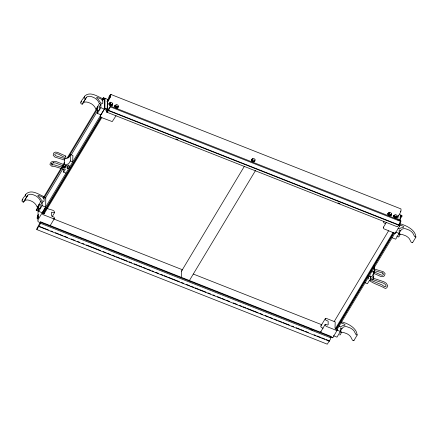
<?xml version="1.0" encoding="UTF-8"?>
<svg xmlns="http://www.w3.org/2000/svg" width="438" height="438" viewBox="0 0 438 438"><rect width="100%" height="100%" fill="white"/><g stroke="black" fill="none" stroke-linecap="round" stroke-linejoin="round"><path stroke-width="0.66" d="M326.14 339.549L329.321 340.808L327.29 344.191L36.825 229.578L36.847 228.735L39.814 223.139M39.349 208.154L37.805 211.182L38.09 211.477L37.865 220.007L104.901 108.164L104.978 98.649L103.839 98.2L102.662 100.16M38.111 217.319L38.139 216.306M38.692 211.368L42.119 205.652L42.212 202.121L40.712 201.529L39.759 199.723A7.227 3.915 30.9 0 0 35.856 195.901C33.436 194.74 30.167 193.191 27.758 195.173L23.318 202.29C19.184 200.933 25.7 195.895 26.28 193.706C31.815 189.309 38.232 194.198 43.51 196.416L44.2 197.702L44.501 197.823L44.632 196.98L45.776 197.434L45.689 207.064L42.267 212.78L38.692 211.368L38.785 207.836M40.115 222.63L40.608 221.814L331.073 336.433L330.422 339.132L329.31 341.142L38.845 226.523L38.856 226.189L48.388 229.95M40.608 221.814L39.957 224.519L38.845 226.523M50.058 225.811L54.465 218.463L54.137 217.193L52.078 216.345L51.46 215.567L51.514 212.189L54.547 212.682C54.914 209.348 48.897 209.961 47.211 208.269M66.001 173.103L63.636 172.167L63.724 168.969M63.756 167.694L63.806 165.772M64.189 164.748L64.331 159.925L65.185 158.496L68.81 157.423L70.534 154.548L72.894 155.479L72.724 161.874L70.365 160.943L70.534 154.548M69.023 165.602L68.958 168.159L67.058 168.351M97.406 113.404L97.499 109.867L96.004 109.281L95.051 107.474A7.227 3.915 30.9 0 0 91.148 103.653C88.728 102.487 85.459 100.943 83.05 102.925L82.032 104.326C77.898 102.968 84.414 97.931 84.999 95.741C90.529 91.345 96.946 96.234 102.224 98.451L102.914 99.738L103.215 99.859L103.346 99.015L104.49 99.464L104.408 109.1L100.981 114.816L97.406 113.404L100.833 107.688L100.926 104.156L99.426 103.565L98.473 101.758A7.227 3.915 30.9 0 0 94.57 97.937C92.155 96.776 88.881 95.227 86.478 97.209L83.05 102.925M397.113 226.725L106.648 112.112L107.151 110.787L107.441 99.678L108.608 100.138M106.648 112.112L107.135 111.296L107.113 112.133L107.469 112.029L110.365 106.872L110.387 106.029L400.852 220.648L400.83 221.491L397.578 226.753M108.739 109.872L108.761 109.155M110.392 97.203L110.431 95.687L106.921 101.545M112.374 104.715L112.358 105.438L110.661 105.574L109.007 104.113L109.029 103.395L109.681 103.067M118.118 106.981L118.101 107.704L116.404 107.841L114.751 106.379L114.772 105.662L115.424 105.334M181.398 277.32L181.556 271.089L244.382 166.276M254.774 160.79L254.757 161.507L253.06 161.649L251.407 160.188L251.428 159.47L252.08 159.142M320.682 332.595L320.698 331.905L325.1 324.558L325.467 324.262L327.525 325.04L328.177 324.761L328.133 321.185C327.181 320.583 324.596 320.151 325.357 318.503L326.518 318.481L335.196 321.908L335.032 328.073L335.552 328.741L337.244 329.162L337.304 330.049A1.133 0.613 30.9 0 1 336.264 330.323L326.31 326.392L325.084 325.248L325.1 324.558M329.31 341.142L329.321 340.808M333.411 335.738L336.986 337.15L340.408 331.435L340.501 327.903L342.001 328.495L343.025 327.465A7.227 3.915 30.9 0 1 347.049 326.775L350.635 328.133L352.491 329.371L353.986 330.838L355.941 334.55L357.036 334.977C357.019 328.161 347.745 323.255 341.706 321.914M365.095 282.795L367.455 283.725L369.179 280.851L372.804 279.778L373.658 278.354L373.849 271.609L373.828 271.96M373.68 278.004L372.459 275.376L374.183 272.502L374.331 266.747M386.376 222.323L383.327 227.41L383.743 228.745L394.49 233.175A1.133 0.613 30.9 0 0 395.53 232.901M387.756 213.635L387.74 214.352L388.364 215.184L389.393 215.814L391.09 215.677L391.107 214.959M391.233 214.751L391.211 215.469L389.513 215.611L387.86 214.149L387.882 213.432L388.533 213.103M396.85 217.221L396.833 217.943L395.136 218.08L393.483 216.618L393.499 215.901L394.156 215.573M396.97 217.018L396.954 217.735L395.257 217.878L393.603 216.416L393.625 215.699L394.277 215.37M398.043 220.133C396.489 215.704 401.98 213.087 400.978 208.926L110.513 94.307L108.788 97.433C114.942 87.978 106.352 103.565 107.376 102.12M392.125 237.774L395.7 239.186L399.122 233.47L399.215 229.934L400.715 230.525L401.739 229.501A7.227 3.915 30.9 0 1 405.763 228.811L409.349 230.169L411.205 231.406L412.705 232.874L414.655 236.586L415.75 237.013C415.854 229.879 405.802 225.214 399.806 223.709M400.025 221.967L399.96 224.59L398.717 224.437M400.058 220.653L400.37 215.211C401.416 214.817 402.221 217.746 402.04 215.589L399.839 214.62M370.636 279.247L370.734 275.836M67.43 168.416L67.501 166.473M64.162 166.32L64.873 168.241M64.452 160.012L54.947 157.105L53.195 155.293L53.633 153.086L55.287 152.117L57.4 152.32L65.837 156.092L65.35 157.456C62.152 157.105 57.706 152.183 54.931 154.001L54.717 154.702L55.812 155.829L65.081 158.666M103.839 98.2L103.39 98.654L103.324 97.712L107.852 99.415M340.698 332.557A7.227 3.915 30.9 0 1 343.622 332.491L347.208 333.849L349.064 335.086L350.564 336.554L352.513 340.266L353.608 340.693L353.959 340.31M399.412 234.587A7.227 3.915 30.9 0 1 402.336 234.522L405.922 235.885L407.778 237.117L409.278 238.59L411.233 242.302L412.328 242.729L412.673 242.345M37.695 207.218L36.162 210.273C36.721 210.902 37.044 209.315 37.947 210.492M400.737 211.1L400.611 211.472M25.628 194.543L25.327 195.49L25.645 196.136L27.074 196.388M84.342 96.579L84.058 97.729L84.906 98.512L85.788 98.419L86.478 97.209M325.357 318.503L320.95 325.85C320.255 327.208 322.198 327.838 323.113 328.232M397.972 216.033L398.23 215.452M23.647 202.099L27.758 195.173M82.36 104.134L85.788 98.419M36.513 210.563L38.27 207.634L37.285 207.245L40.712 201.529M96.004 109.281L99.426 103.565M43.663 197.259L64.72 162.126M66.822 158.616L96.305 109.423M102.273 99.47L103.324 97.712M43.882 198.266L63.477 165.542M63.888 164.885L64.589 163.713M68.038 157.926L96.88 109.845M40.499 204.979L42.212 202.121M99.212 107.014L100.926 104.156M45.317 198.195L62.864 168.92M63.565 167.749L64.271 166.577M71.29 154.866L97.959 110.36M104.277 99.82L104.978 98.649M63.636 172.167L65.361 169.292M70.365 160.943L68.64 163.817L65.016 164.891M38.309 214.625C37.006 215.584 36.392 221.699 38.451 217.128M38.358 214.943C37.285 215.43 37.066 219.914 38.292 216.744M42.968 213.328L100.871 116.711M43.302 213.799L101.211 117.181M109.861 102.771L109.226 103.828L109.938 104.945L111.394 105.525L112.78 103.921L112.073 102.799L110.617 102.224L109.861 102.771L110.573 103.888L112.029 104.463L112.78 103.921M109.982 103.28L110.617 102.224M43.981 214.04L101.89 117.422M109.938 104.945L110.573 103.888M110.387 106.029L107.6 110.475L107.671 102.114L110.447 96.847L110.513 94.307M36.825 229.578L38.856 226.189M111.394 105.525L112.029 104.463M114.97 106.095L116.36 104.49L117.817 105.065L118.523 106.188L117.138 107.786L115.681 107.211L114.97 106.095L115.725 105.547M115.681 107.211L116.316 106.155L115.605 105.032M117.138 107.786L118.523 106.188M52.177 216.64L54.547 212.682M116.075 115.659L112.227 121.605L101.474 117.548A1.133 0.613 30.9 0 1 100.472 116.47L100.576 115.648M252.261 158.841L251.626 159.897L252.337 161.02L253.794 161.595L255.179 159.996L254.473 158.874L253.016 158.299L252.261 158.841L252.972 159.963L254.429 160.538L255.179 159.996M252.337 161.02L252.972 159.963M253.794 161.595L254.429 160.538M255.546 170.453L189.145 280.955M388.72 212.802L388.079 213.859L388.791 214.981L390.247 215.556L391.632 213.958L390.926 212.835L389.47 212.26L388.72 212.802L389.426 213.925L390.882 214.5L391.632 213.958M388.834 213.317L389.47 212.26M388.791 214.981L389.426 213.925M390.247 215.556L390.882 214.5M393.822 216.126L395.213 214.527L396.669 215.102L397.375 216.219L395.99 217.823L394.534 217.248L393.822 216.126L394.578 215.584M394.534 217.248L395.169 216.191L394.457 215.069M395.99 217.823L397.375 216.219M334.15 321.612L388.544 230.853M400.108 218.004L401.515 215.66M399.664 219.909L401.772 216.394M335.212 328.96L393.121 232.343M330.58 337.249L331.073 336.433M335.891 329.256L393.8 232.638M336.247 329.058L393.806 233.027M337.134 329.409L395.207 232.633M332.754 337.682L337.156 330.334M395.383 233.186L399.785 225.838M339.943 331.922L342.001 328.495M398.657 233.958L400.715 230.525M353.931 340.496L357.359 334.78M412.645 242.532L416.073 236.816M44.567 213.454L44.03 213.706L42.349 212.797L42.245 213.624A1.133 0.613 30.9 0 0 43.247 214.697L53.201 218.628L54.465 218.463M80.915 102.295L81.572 101.457M22.201 200.259L22.858 199.421M181.556 271.089L181.978 270.679M65.432 156.486L65.837 156.092M396.828 236.367L397.288 235.951M383.327 227.41L383.693 227.114M320.698 331.905L321.065 331.61M65.278 165.876L68.186 165.016L69.768 166.812M372.541 278.792L370.236 279.658M24.336 200.889C26.74 198.907 30.014 200.456 32.434 201.617A7.227 3.915 30.9 0 1 36.338 205.438L37.285 207.245M398.728 224.486L399.872 224.667L399.932 225.554A1.133 0.613 30.9 0 1 398.892 225.827M109.56 103.269L108.903 103.598L108.887 104.315L109.511 105.153L110.54 105.782L112.237 105.64M115.303 105.536L114.647 105.865L114.63 106.582L115.254 107.419L116.284 108.049L117.981 107.907M251.959 159.344L251.302 159.673L251.286 160.39L251.91 161.222L252.94 161.852L254.637 161.715M383.94 221.201L383.579 221.354C382.883 222.712 384.827 223.342 385.747 223.736M320.95 325.85L321.311 325.697M98.408 110.486L99.273 109.708L99.793 107.146M39.694 208.45L40.559 207.678L41.079 205.11M399.713 233.761L400.053 233.75L399.664 235.655L398.668 237.089L398.498 236.695M340.999 331.725L341.333 331.714L340.95 333.619L339.948 335.054L339.784 334.659M65.985 166.889L68.142 166.927M38.117 220.161L37.838 220.971A1.133 0.613 30.9 0 0 38.845 222.044L40.712 222.783M373.581 268.806L383.327 271.719L385.117 273.569L384.537 275.754L382.927 276.696L380.857 276.504L373.636 273.307M374.118 270.487L382.713 273.06L382.429 272.912L383.524 274.046L383.31 274.746L382.544 275.19L381.29 275.075L373.691 271.713M67.934 157.527L68.81 157.79M64.545 167.962L54.197 164.836L51.941 164.792L52.549 164.94L51.553 164.228L51.788 163.522L51.607 163.889L52.648 162.991L53.628 162.777L53.195 162.75L55.659 162.985L65.552 166.856M64.386 169.429L54.088 166.325L51.826 166.276L49.927 164.485L50.458 162.909L51.947 161.633L53.359 161.315L56.146 161.584L66.012 165.444M373.499 278.289L383.83 281.727L386.212 283.211L387.75 285.664L386.863 287.804L385.363 288.489C380.381 285.445 374.271 284.12 369.535 280.61M372.891 279.63L383.201 283.063L385.155 284.284L386.124 285.833L385.889 286.594L384.498 286.715L382.051 284.908L372.196 280.851M116.316 106.155L117.773 106.73M395.169 216.191L396.625 216.766M110.365 106.872L400.83 221.491M104.901 108.164L106.806 109.221L107.201 108.936L106.658 109.21L104.978 108.301L104.874 109.122A1.133 0.613 30.9 0 0 105.876 110.201L107.151 110.704M399.505 224.776L403.086 226.189L403.814 226.857L403.644 227.256L400.529 228.039L399.686 228.806L397.989 228.406M108.334 110.261L398.799 224.88M108.323 110.6L398.788 225.214M100.833 107.688L104.408 109.1M175.939 138.945L177.85 139.695M338.016 202.898L339.921 203.648M395.552 232.058L399.122 233.47M371.824 271.571L374.183 272.502M368.862 276.509L371.583 276.411L372.371 277.741M368.057 277.856L368.572 278.059L369.042 279.192M340.786 322.74L344.372 324.158L345.1 324.821L344.93 325.22L343.107 325.445L340.485 326.847L339.269 326.37L338.755 325.68M42.119 205.652L45.689 207.064M336.833 330.028L340.408 331.435M53.589 218.912L182.613 269.824M193.421 274.089L321.81 324.75M40.592 222.323L331.057 336.937M330.619 337.178L331.862 337.671A1.133 0.613 30.9 0 0 332.902 337.397M310.881 329.475L312.787 330.225M40.104 223.139L330.57 337.753M50.928 230.952L52.839 231.707M55.38 232.709L58.561 233.963M59.831 234.467L63.006 235.721M64.276 236.219L67.457 237.473M71.268 238.978L75.084 240.484M77.625 241.486L79.53 242.241M82.076 243.243L83.981 243.993M86.521 245.001L100.505 250.514M103.05 251.521L106.226 252.775M107.496 253.274L110.677 254.527M111.947 255.031L115.123 256.285M116.398 256.788L119.574 258.042M120.844 258.54L127.201 261.048M129.106 261.804L131.652 262.805M134.192 263.807L137.373 265.061M138.643 265.565L141.819 266.819M143.089 267.322L146.27 268.576M147.54 269.074L150.716 270.328M151.991 270.832L153.897 271.582M155.802 272.337L158.348 273.339M160.888 274.341L162.794 275.097M164.064 275.595L167.245 276.849M168.515 277.353L179.323 281.618M181.228 282.368L183.768 283.37M186.309 284.377L189.49 285.631M190.76 286.129L193.941 287.383M195.211 287.886L198.387 289.14M199.657 289.644L206.013 292.151M207.924 292.902L210.464 293.903M213.005 294.911L214.916 295.661M217.456 296.663L220.632 297.917M221.907 298.42L225.083 299.674M226.353 300.178L229.534 301.432M233.344 302.932L237.161 304.437M239.701 305.439L241.606 306.195M242.876 306.699L246.057 307.952M247.328 308.451L258.135 312.716M260.041 313.466L262.581 314.473M265.127 315.475L268.302 316.729M269.573 317.232L272.754 318.486M274.024 318.984L277.199 320.238M278.469 320.742L281.65 321.996M282.921 322.494L289.277 325.007M291.817 326.009L293.728 326.759M296.269 327.761L299.444 329.02M300.72 329.518L303.895 330.772M305.166 331.276L308.347 332.53M314.062 334.785L315.973 335.541M317.243 336.039L320.419 337.293M321.695 337.797L324.87 339.05M370.367 277.303L371.276 278.639M65.24 166.451L65.864 167.885M37.876 206.977L37.854 207.727L38.188 207.716L39.201 205.789L39.239 204.382L37.876 206.977M44.101 198.907L44.035 201.31L43.493 201.584C40.794 200.839 40.52 197.27 38.013 196.038L37.865 195.512L38.615 195.43L42.196 196.843L44.101 198.907M96.59 109.013L96.568 109.757L96.902 109.752L97.915 107.825L97.953 106.418L96.59 109.013M102.815 100.943L102.749 103.346L102.207 103.614C99.508 102.87 99.234 99.306 96.727 98.068L96.579 97.543L97.329 97.466L100.91 98.878L102.815 100.943"/></g></svg>
